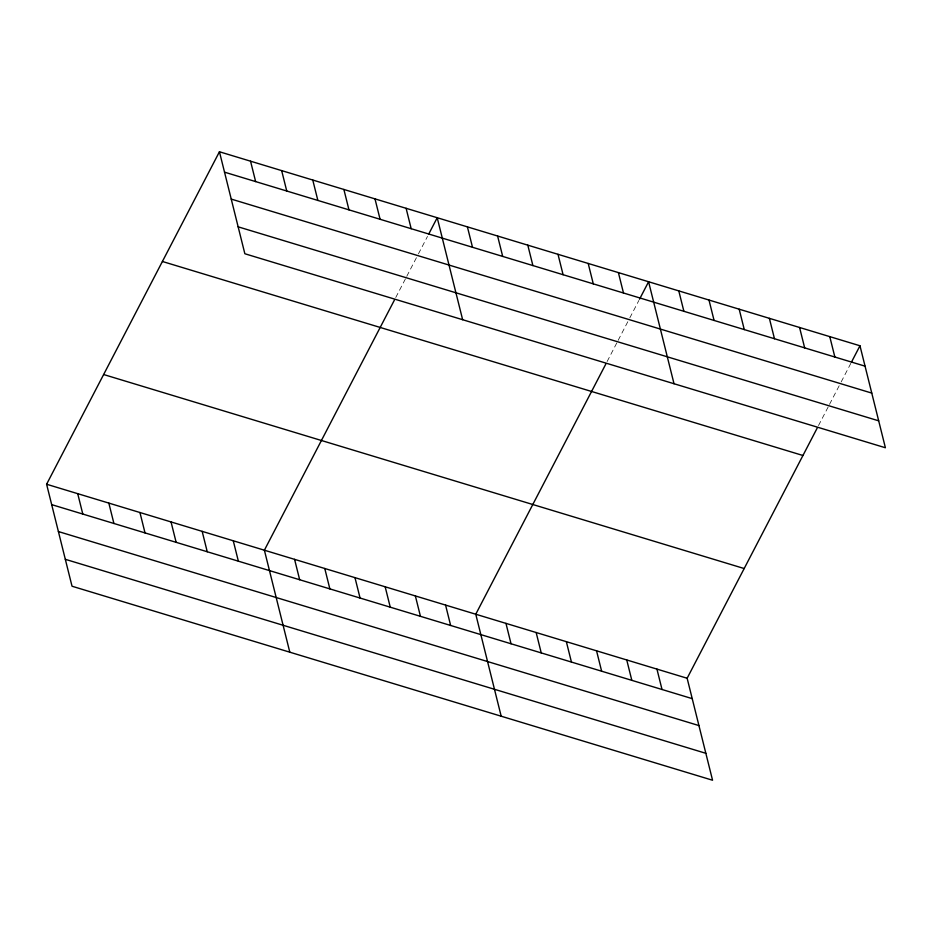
<?xml version="1.0" encoding="UTF-8"?>
<svg xmlns="http://www.w3.org/2000/svg" width="932" height="932" viewBox="0 0 932 932"><rect width="100%" height="100%" fill="white"/><g stroke="black" fill="none" stroke-linecap="round" stroke-linejoin="round"><path stroke-width="0.7" stroke-dasharray="4.66 3.5" d="M395.739 297.518L406.107 277.573M406.76 276.326L417.769 255.135M418.421 253.888L427.497 236.425M607.116 361.546L617.485 341.601M618.137 340.355L629.147 319.152M629.799 317.905L638.874 300.453M818.494 425.575L828.863 405.618M829.515 404.372L840.524 383.18M841.177 381.934L850.893 363.235"/><path stroke-width="1.4" d="M817.201 428.068L687.14 678.251L712.561 780.235L72.032 586.228L46.6 484.244L219.439 151.765L859.968 345.772L885.4 447.756L244.86 253.749L219.439 151.765M394.446 300.011L264.385 550.206L289.805 652.19M428.79 233.932L437.213 217.727L462.645 319.711M605.823 364.039L475.763 614.223L501.183 716.207M639.527 299.207L648.59 281.755L674.022 383.739M851.545 361.977L859.968 345.772M224.519 172.164L865.059 366.171M231.229 199.087L871.769 393.094M238.149 226.826L878.69 420.833M162.401 261.484L802.941 455.492M103.638 374.524L744.167 568.532M46.6 484.244L687.14 678.251M51.679 504.631L692.22 698.639M58.401 531.555L698.93 725.574M65.31 559.305L705.85 753.312M829.771 336.627L834.862 357.026M799.574 327.482L804.666 347.881M769.378 318.336L774.469 338.724M739.181 309.191L744.272 329.578M708.984 300.046L714.075 320.433M678.787 290.901L683.878 311.288M618.394 272.61L623.485 292.998M588.197 263.465L593.288 283.852M558 254.308L563.091 274.707M656.943 669.106L662.023 689.494M527.803 245.163L532.894 265.562M626.747 659.961L631.826 680.348M497.606 236.017L502.697 256.416M596.55 650.816L601.629 671.203M467.41 226.872L472.501 247.271M566.353 641.67L571.433 662.058M536.156 632.513L541.236 652.913M406.107 208.302L411.187 228.701M505.96 623.368L511.039 643.767M374.99 198.877L380.081 219.276M343.885 189.464L348.964 209.851M445.566 605.078L450.645 625.477M312.768 180.039L317.859 200.427M415.369 595.932L420.448 616.332M281.662 170.614L286.741 191.002M385.172 586.787L390.252 607.186M354.976 577.642L360.055 598.029M250.545 161.189L255.636 181.577M324.779 568.497L329.858 588.884M294.582 559.351L299.661 579.739M233.268 540.781L238.359 561.169M202.162 531.357L207.242 551.744M171.045 521.932L176.136 542.331M139.94 512.507L145.019 532.906M108.823 503.082L113.914 523.481M77.717 493.669L82.797 514.056"/></g></svg>
